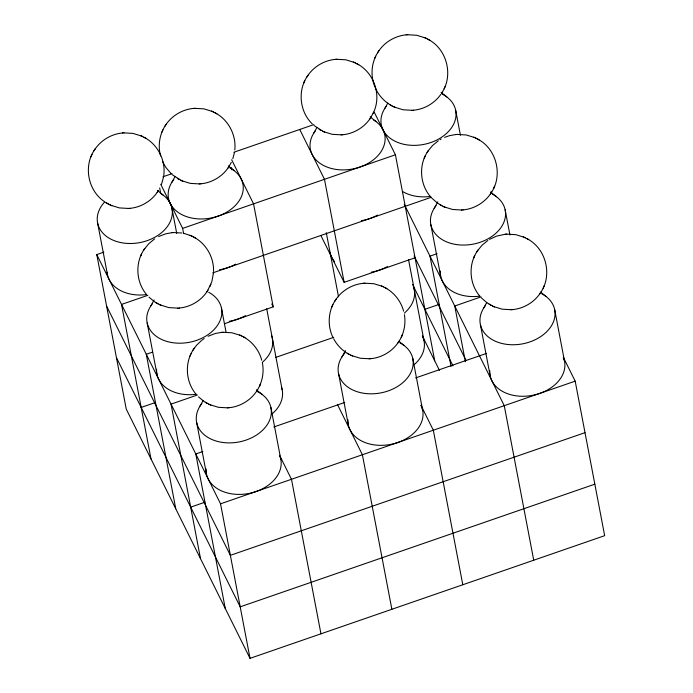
<?xml version="1.0" encoding="UTF-8"?>
<svg xmlns="http://www.w3.org/2000/svg" width="693" height="693" viewBox="0 0 693 693"><rect width="100%" height="100%" fill="white"/><g stroke="black" fill="none" stroke-linecap="round" stroke-linejoin="round"><path stroke-width="1.04" d="M213.531 271.509C214.085 257.857 206.531 244.257 194.62 237.56M213.496 272.843L211.798 281.834L207.398 291.06M234.797 149.974C236.4 135.482 228.777 120.461 216.043 113.331M163.73 175.719C165.861 160.871 158.221 145.183 145.114 137.864M163.513 177.079L161.417 184.581M234.442 152.547L232.822 158.74M94.491 149.948C83.29 166.181 87.994 190.566 104.322 201.568M165.419 125.416C159.555 134.269 157.709 145.703 160.585 155.934M144.005 249.645C134.953 262.993 136.062 282.016 146.396 294.352M193.512 349.341C184.459 362.69 185.568 381.713 195.902 394.048M307.276 76.351C297.444 90.766 299.697 111.79 312.248 123.882M378.205 51.819C371.379 62.049 370.105 75.719 374.974 87.023M256.904 390.757C262.361 382.545 264.276 372.167 262.335 362.526M374.203 110.984C381.193 94.17 373.856 73.042 357.891 64.258M335.369 300.277C328.032 311.209 327.235 325.97 333.082 337.734M441.597 93.226C453.586 75.987 447.254 49.714 428.82 39.726M427.711 151.516C418.659 164.865 419.767 183.879 430.102 196.223M398.761 341.692C403.967 333.844 405.968 324.012 404.417 314.735M491.103 192.923C503.092 175.684 496.76 149.411 478.326 139.423M477.217 251.212C468.165 264.561 469.282 283.576 479.608 295.92M540.609 292.619C552.598 275.381 546.275 249.108 527.832 239.12M370.668 117.767L373.726 112.075M90.965 156.731L91.441 155.639M91.528 155.423L91.996 154.366M161.893 132.198L162.37 131.107M162.457 130.89L162.924 129.834M140.471 256.427L140.948 255.336M141.034 255.119L141.502 254.062M209.892 286.651L210.36 285.585M210.455 285.369L210.923 284.277M303.742 83.134L304.218 82.043M304.314 81.826L304.773 80.76M189.977 356.124L190.454 355.033M190.549 354.816L191.008 353.759M375.242 57.294L375.701 56.228M374.67 58.593L375.147 57.51M373.172 113.349L373.631 112.292M259.407 386.347L259.866 385.282M259.962 385.065L260.438 383.974M331.834 307.06L332.311 305.968M332.397 305.752L332.865 304.686M444.1 88.817L444.56 87.76M444.655 87.543L445.131 86.452M424.177 158.29L424.653 157.207M424.748 156.99L425.207 155.925M401.256 337.274L401.723 336.218M401.81 336.001L402.286 334.91M493.607 188.513L494.066 187.448M494.161 187.24L494.637 186.148M473.691 257.987L474.168 256.904M474.255 256.687L474.722 255.622M543.113 288.21L543.581 287.145M543.667 286.928L544.144 285.845M231.315 162.413L228.82 166.831M171.89 182.242L175.017 176.689M150.468 306.471L154.123 300M313.738 133.177L316.874 127.625M199.974 406.167L203.11 400.623M384.667 108.645L387.803 103.092M341.831 357.103L345.486 350.623M434.173 208.342L437.829 201.862M483.688 308.038L486.815 302.486M94.672 149.679C100.84 140.246 111.452 133.94 122.67 132.952M165.601 125.147C171.76 115.714 182.38 109.407 193.598 108.42M129.712 208.359C140.93 207.372 151.55 201.074 157.709 191.632M157.891 191.363L158.498 190.436L157.12 192.524M144.187 249.376L148.761 243.745L154.643 238.86M200.641 183.827C211.85 182.839 222.47 176.533 228.629 167.1M307.458 76.083C313.617 66.641 324.237 60.343 335.455 59.355M179.218 308.056C190.436 307.068 201.057 300.762 207.216 291.329M378.387 51.542C384.546 42.108 395.166 35.811 406.384 34.823M193.694 349.073L196.656 345.157L201.351 340.644M342.489 134.763C353.707 133.775 364.327 127.469 370.486 118.035M427.893 151.239L432.467 145.608L438.357 140.731M335.551 300.008C341.71 290.566 352.33 284.269 363.539 283.281M462.924 209.927C474.142 208.931 484.762 202.633 490.921 193.2M370.582 358.688C381.8 357.701 392.42 351.394 398.579 341.961M477.399 250.935L481.973 245.305L487.863 240.428M512.439 309.624C523.648 308.628 534.268 302.33 540.427 292.896M93.884 150.875L95.262 148.787M164.813 126.343L166.19 124.255M143.39 250.571L144.768 248.484M228.049 167.992L229.426 165.904M306.67 77.278L308.047 75.182M206.627 292.221L208.004 290.133M377.59 52.746L378.967 50.65M192.905 350.268L194.283 348.181M369.897 118.927L371.275 116.84M441.415 93.503L442.203 92.299M257.51 389.83C251.429 399.887 240.445 406.739 228.725 407.753M427.105 152.443L428.482 150.346M334.754 301.204L336.131 299.107M490.332 194.092L491.709 191.996M397.99 342.853L399.367 340.765M476.611 252.139L477.988 250.043M539.847 293.789L541.224 291.692M440.826 94.395C434.563 103.326 424.289 109.277 413.418 110.23M201.966 340.142L204.158 338.556M440.029 139.683L441.146 139.033M489.544 239.38L496.431 236.157L505.396 234.208M158.576 236.564L165.766 233.81L172.185 232.649M208.082 336.261L215.272 333.506L221.691 332.345M444.594 137.353L449.471 135.672L455.89 134.52M162.942 176.784L172.063 173.631M233.87 152.252L313.912 124.567M563.279 357.19L575.181 381.15L604.66 535.68L250.026 658.35L126.256 409.113L96.777 254.582L103.863 252.131M183.636 233.645L182.631 228.387L395.408 154.782L373.986 111.651M147.869 295.313L121.526 304.426L151.005 458.957M212.716 272.886L431.583 197.184M224.575 323.692L273.207 306.869L253.56 203.855L231.661 159.754M320.807 235.369L344.135 282.337L415.064 257.805M152.365 352.174L146.284 354.279L175.762 508.809M437.084 253.69L429.989 256.141L451.048 366.519M275.467 357.501L333.723 337.344M141.181 407.449L155.362 402.538M424.887 309.312L439.076 304.409M197.384 395.01L171.032 404.123L200.511 558.653M481.089 296.881L454.747 305.994L465.375 361.703M202.884 451.515L195.79 453.976L225.268 608.506M273.813 426.983L344.742 402.451M415.661 377.919L486.59 353.387M190.688 507.146L204.877 502.234M250.026 658.35L220.547 503.82L575.181 381.15M585.005 432.666L230.371 555.327L106.601 306.089M594.837 484.173L240.194 606.843L116.424 357.597M407.519 34.737L416.692 35.265L425.086 37.838M336.59 59.269L345.772 59.797L354.158 62.37M194.742 108.333L203.915 108.862L212.301 111.443M123.813 132.865L132.987 133.403L141.372 135.975M394.715 107.207L403.101 109.78L412.283 110.317M323.787 131.739L332.172 134.312L341.354 134.849M457.025 134.425L466.207 134.962L474.592 137.535M181.938 180.804L190.324 183.385L199.497 183.914M111.01 205.345L119.395 207.917L128.569 208.446M173.319 232.562L181.878 232.995M444.222 206.904L452.607 209.477L461.789 210.014M506.531 234.121L515.713 234.658L524.099 237.231M364.683 283.194L373.856 283.723L382.241 286.296M160.516 305.041L168.901 307.614L178.084 308.142M222.825 332.259L232.008 332.787L240.393 335.369M493.737 306.601L502.122 309.173L511.295 309.71M351.879 355.665L360.265 358.238L369.447 358.775M210.022 404.729L218.408 407.311L227.59 407.839M406.211 34.832L407.761 34.711M335.282 59.364L336.833 59.243M193.425 108.437L194.976 108.316M412.04 110.334L413.591 110.213M122.496 132.969L124.047 132.848M341.112 134.866L342.663 134.745M455.717 134.529L457.267 134.407M199.263 183.931L200.814 183.81M128.335 208.472L129.886 208.342M461.547 210.031L463.097 209.91M172.011 232.666L173.562 232.545M505.223 234.225L506.774 234.104M363.366 283.29L364.916 283.168M177.841 308.168L179.392 308.038M511.062 309.728L512.612 309.606M221.517 332.363L223.068 332.242M369.204 358.792L370.755 358.671M227.347 407.856L228.898 407.735M183.896 233.368L190.878 235.672M425.511 38.028L429.729 40.246M354.582 62.561L358.801 64.778M475.017 137.725L479.235 139.943M375.285 87.768C378.906 96.258 385.871 103.257 394.291 107.017M314.068 125.589L323.362 131.549M524.523 237.422L528.742 239.639M431.748 198.103L437.543 203.136L443.797 206.713M212.725 111.634L216.944 113.851M141.805 136.166L146.015 138.383M481.254 297.799L487.049 302.832L493.303 306.41M172.21 174.662L181.505 180.613M382.675 286.486C392.888 291.017 400.805 300.355 403.595 311.174M191.311 235.863L195.53 238.08M105.206 202.191L110.577 205.145M333.662 338.808C337.543 346.119 343.884 352.105 351.455 355.474M240.817 335.559C251.031 340.081 258.957 349.419 261.737 360.239M148.978 297.176L154.712 301.888L160.092 304.842M198.484 396.872L204.227 401.585L209.598 404.539M424.255 37.474L426.386 38.418M353.326 62.006L355.457 62.95M473.761 137.162L475.892 138.115M393.416 106.627L395.547 107.58M322.488 131.159L324.619 132.112M523.267 236.859L525.407 237.812M442.922 206.323L445.053 207.276M211.469 111.071L213.609 112.023M140.54 135.603L142.68 136.556M492.428 306.02L494.568 306.973M180.63 180.223L182.77 181.176M381.41 285.932L383.55 286.876M190.055 235.299L192.186 236.252M109.702 204.756L111.842 205.708M350.571 355.085L352.711 356.037M239.561 334.996L241.692 335.949M159.208 304.452L161.348 305.405M208.723 404.149L210.854 405.102M427.633 39.051L428.499 39.553M356.704 63.583L357.579 64.085M477.139 138.747L478.014 139.25M390.072 104.799L390.982 105.319M391.294 105.501L392.169 105.994M526.654 238.444L527.52 238.938M319.144 129.331L320.053 129.851M320.374 130.033L321.24 130.527M439.579 204.496L440.488 205.015M440.809 205.197L441.675 205.691M214.856 112.656L215.722 113.15M489.093 304.192L489.994 304.712M490.315 304.894L491.181 305.388M143.927 137.188L144.794 137.682M384.797 287.508L385.663 288.011M385.984 288.184L386.885 288.704M177.295 178.396L178.196 178.915M178.517 179.097L179.383 179.591M193.434 236.885L194.3 237.378M106.367 202.936L107.268 203.456M107.588 203.629L108.454 204.132M347.236 353.257L348.146 353.776M348.458 353.958L349.324 354.452M242.94 336.581L243.806 337.075M244.127 337.257L245.036 337.777M155.873 302.633L156.783 303.144M157.094 303.326L157.969 303.829M205.379 402.321L206.289 402.841M206.601 403.023L207.476 403.525M441.094 92.308L446.916 97.011M490.601 192.004L496.422 196.708M370.166 116.84L375.987 121.552M540.947 292.377L545.928 296.405M228.318 165.904L234.13 170.617M399.09 341.441L404.08 345.478M157.389 190.445L163.21 195.149M256.401 389.83L262.223 394.542M171.214 173.761L165.584 167.108L162.508 161.374M404.288 204.374L504.253 405.691L533.731 560.213M414.111 255.89L465.999 360.377M412.508 284.39L452.979 365.869M439.475 370.409L422.34 335.897A37.881 27.339 -10.8 0 1 414.154 364.674M299.731 129.47L324.48 179.322L344.135 282.337M337.647 404.903L362.396 454.755L391.874 609.286M271.777 303.993L273.207 306.869M160.733 184.286L182.631 228.387M279.574 455.318L291.476 479.287L320.954 633.818M96.777 254.582L220.547 503.82M554.634 309.459L564.466 360.966M505.128 209.762L509.944 234.996M455.622 110.066L460.438 135.3M480.388 324.515L490.22 376.022M430.881 224.818L440.705 276.325M395.408 154.782L434.719 360.828M408.558 259.693L423.995 340.644M462.803 584.753L433.324 430.223L420.946 405.292A37.881 27.339 -10.8 0 1 390.999 444.343A37.881 27.339 -10.8 0 1 347.955 419.793M412.785 358.524L422.609 410.039M326.29 232.701L338.522 296.829M338.539 373.579L348.362 425.086M266.701 308.766L282.146 389.709M231.41 167.671L231.809 169.776M270.928 407.597L280.752 459.104M221.422 307.9L226.031 332.077M171.916 208.203L176.724 233.428M159.685 188.002L160.681 193.252M196.682 422.643L206.505 474.159M147.176 322.947L156.999 374.463M97.661 223.259L107.493 274.766M146.76 294.577A37.881 27.339 -10.8 0 1 107.112 272.176M160.603 193.382A37.881 27.339 -10.8 0 1 163.141 231.271A37.881 27.339 -10.8 0 1 111.382 239.397A37.881 27.339 -10.8 0 1 104.444 202.2M230.111 168.044A37.881 27.339 -10.8 0 1 235.49 205.336A37.881 27.339 -10.8 0 1 184.373 215.8A37.881 27.339 -10.8 0 1 173.752 179.574M196.266 394.274A37.881 27.339 -10.8 0 1 156.592 369.161M208.688 292.273A37.881 27.339 -10.8 0 1 214.068 329.565A37.881 27.339 -10.8 0 1 162.95 340.029A37.881 27.339 -10.8 0 1 152.339 303.803M280.067 456.652A37.881 27.339 -10.8 0 1 247.47 493.719A37.881 27.339 -10.8 0 1 206.098 468.858M257.467 391.58A37.881 27.339 -10.8 0 1 263.964 428.854A37.881 27.339 -10.8 0 1 212.725 439.83A37.881 27.339 -10.8 0 1 201.845 403.499M400.052 342.896A37.881 27.339 -10.8 0 1 405.033 380.604A37.881 27.339 -10.8 0 1 353.265 390.202A37.881 27.339 -10.8 0 1 344.759 353.153M563.773 358.515A37.881 27.339 -10.8 0 1 531.176 395.582A37.881 27.339 -10.8 0 1 489.812 370.729M541.909 293.832A37.881 27.339 -10.8 0 1 547.288 331.124A37.881 27.339 -10.8 0 1 496.171 341.588A37.881 27.339 -10.8 0 1 485.55 305.37M479.972 296.136A37.881 27.339 -10.8 0 1 440.306 271.032M492.402 194.135A37.881 27.339 -10.8 0 1 497.782 231.427A37.881 27.339 -10.8 0 1 446.664 241.892A37.881 27.339 -10.8 0 1 436.044 205.674M430.466 196.44A37.881 27.339 -10.8 0 1 402.503 191.45M442.16 94.057A37.881 27.339 -10.8 0 1 448.657 131.323A37.881 27.339 -10.8 0 1 397.418 142.308A37.881 27.339 -10.8 0 1 386.538 105.977M373.388 119.785A37.881 27.339 -10.8 0 1 376.55 157.068A37.881 27.339 -10.8 0 1 325.701 166.511A37.881 27.339 -10.8 0 1 315.61 130.509M235.707 264.163A37.881 27.339 -10.8 0 1 219.473 269.776M377.564 215.09A37.881 27.339 -10.8 0 1 361.33 220.703M281.453 387.257A37.881 27.339 -10.8 0 1 272.306 413.738M271.63 335.75A37.881 27.339 -10.8 0 1 262.474 362.231M245.53 315.67A37.881 27.339 -10.8 0 1 229.305 321.283M387.387 266.606A37.881 27.339 -10.8 0 1 371.153 272.219M334.606 261.746A37.881 27.339 -10.8 0 1 330.102 252.676M413.478 286.677A37.881 27.339 -10.8 0 1 404.331 313.167"/></g></svg>
